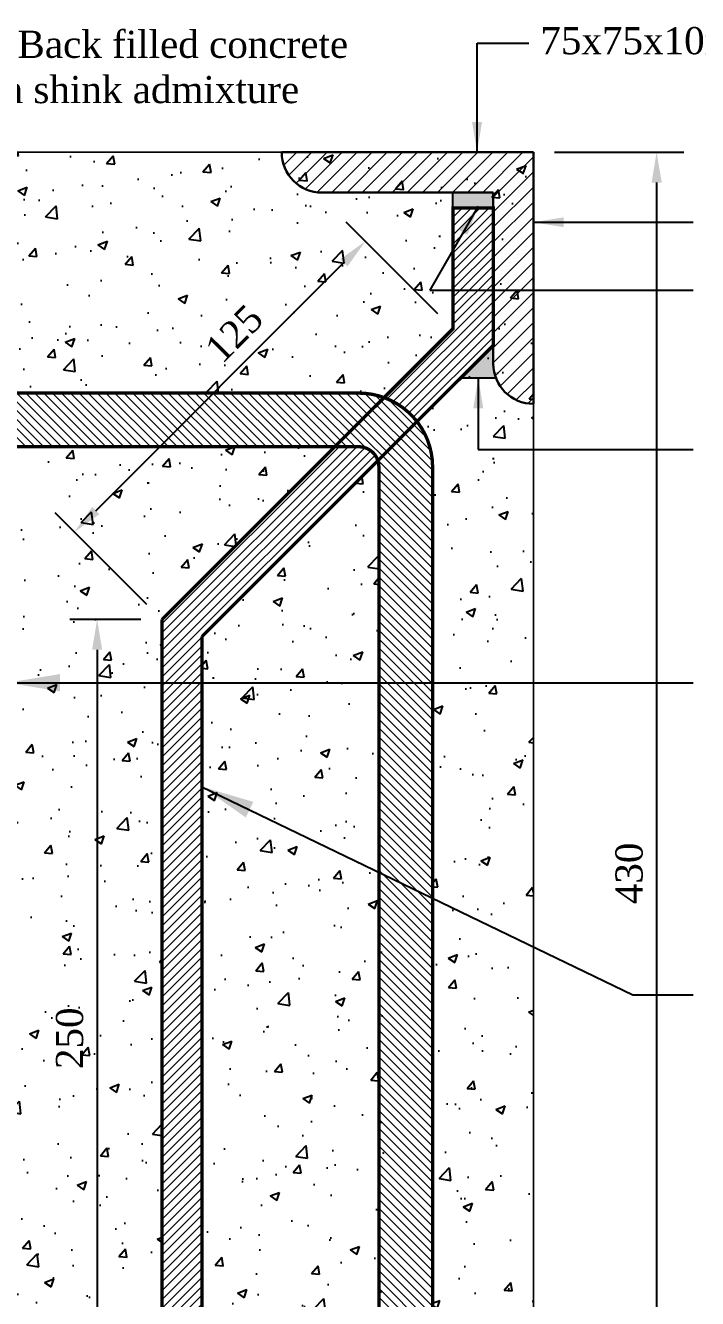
# Model space of a CAD drawing. Extents: x 25837 to 33401, y -1784 to 3293.
# Drawn here: x 28639 to 28839.2, y 2807.9 to 3187.5 of the extents above; entities that cross this region are included whole.
import ezdxf

# ---------------------------------------------------------------- set-up
doc = ezdxf.new("R2010")
doc.units = 0
doc.header["$LTSCALE"] = 200
doc.header["$MEASUREMENT"] = 0
doc.layers.get('Defpoints').update_dxf_attribs({"linetype": 'CONTINUOUS'})
for name, color, linetype, lineweight in [('Ber', 12, 'CONTINUOUS', 25), ('Girder Line', 7, 'CONTINUOUS', 30), ('Hatching', 35, 'CONTINUOUS', 9), ('Line', 6, 'CONTINUOUS', 25)]:
    doc.layers.add(name, color=color, linetype=linetype, lineweight=lineweight)
doc.layers.add('hatch', color=250, linetype='CONTINUOUS')
doc.layers.add('Text', color=7, linetype='CONTINUOUS')
doc.styles.add('dimen_text', font='simplex.shx')
doc.styles.get("Standard").update_dxf_attribs({"font": 'times.ttf'})
doc.dimstyles.new('dim_5', dxfattribs={"dimscale": 45, "dimtxt": 0.18, "dimasz": 0.2, "dimexe": 0.18, "dimexo": 0.14, "dimgap": 0.09, "dimtad": 1, "dimdec": 0, "dimzin": 0, "dimdsep": 46, "dimtxsty": 'dimen_text', "dimcen": 0.09, "dimclrd": 256, "dimclre": 256, "dimclrt": 7, "dimadec": 0, "dimazin": 0, "dimtfac": 1, "dimtdec": 0, "dimtofl": 0, "dimtmove": 0, "dimatfit": 3, "dimfxl": 1, "dimtolj": 1, "dimtzin": 0, "dimarcsym": 0})

# ---------------------------------------------------------------- blocks, each defined once
blk = doc.blocks.new('*D79')
at = {"layer": 'Defpoints', "color": 0, "transparency": 16777216}
for p in [(28679.68, 3010.33), (28660.39, 2760.62), (28679.68, 2760.62)]:
    blk.add_point(p, dxfattribs=at)
at = {"layer": 'hatch', "lineweight": -2, "transparency": 16777216}
for p, q in [((28673.38, 3010.33), (28652.29, 3010.33)), ((28660.39, 3001.33), (28660.39, 2769.62)), ((28673.38, 2760.62), (28652.29, 2760.62))]:
    blk.add_line(p, q, dxfattribs=at)
at = {"layer": 'hatch', "transparency": 16777216}
for points in [[(28658.89, 3001.33), (28661.89, 3001.33), (28660.39, 3010.33)], [(28658.89, 2769.62), (28661.89, 2769.62), (28660.39, 2760.62)]]:
    blk.add_solid(points, dxfattribs=at)
at = {"layer": 'hatch', "color": 7, "transparency": 16777216, "insert": (28652.22, 2885.47), "char_height": 8.1, "attachment_point": 5, "rotation": 90}
blk.add_mtext('\\A1;250', dxfattribs=at)
blk = doc.blocks.new('*D80')
at = {"layer": 'Defpoints', "color": 0, "transparency": 16777216}
for p in [(28740.27, 3123.09), (28766.35, 3097.01), (28679.68, 3010.33)]:
    blk.add_point(p, dxfattribs=at)
at = {"layer": 'hatch', "lineweight": -2, "transparency": 16777216}
for p, q in [((28761.9, 3101.46), (28734.54, 3128.82)), ((28659.96, 3042.78), (28733.91, 3116.73)), ((28675.22, 3014.78), (28647.86, 3042.14))]:
    blk.add_line(p, q, dxfattribs=at)
at = {"layer": 'hatch', "transparency": 16777216}
for points in [[(28732.85, 3117.79), (28734.97, 3115.66), (28740.27, 3123.09)], [(28658.9, 3043.84), (28661.02, 3041.71), (28653.59, 3036.41)]]:
    blk.add_solid(points, dxfattribs=at)
at = {"layer": 'hatch', "color": 7, "transparency": 16777216, "insert": (28701.18, 3095.56), "char_height": 8.1, "attachment_point": 5, "rotation": 45}
blk.add_mtext('\\A1;125', dxfattribs=at)
blk = doc.blocks.new('*D83')
at = {"layer": 'Defpoints', "color": 0, "transparency": 16777216}
for p in [(28790.35, 3149.63), (28791.35, 2719.62), (28827.03, 2719.62)]:
    blk.add_point(p, dxfattribs=at)
at = {"layer": 'hatch', "lineweight": -2, "transparency": 16777216}
for p, q in [((28796.65, 3149.63), (28835.13, 3149.63)), ((28827.03, 3140.63), (28827.03, 2728.62)), ((28797.65, 2719.62), (28835.13, 2719.62))]:
    blk.add_line(p, q, dxfattribs=at)
at = {"layer": 'hatch', "transparency": 16777216}
for points in [[(28825.53, 3140.63), (28828.53, 3140.63), (28827.03, 3149.63)], [(28825.53, 2728.62), (28828.53, 2728.62), (28827.03, 2719.62)]]:
    blk.add_solid(points, dxfattribs=at)
at = {"layer": 'hatch', "color": 7, "transparency": 16777216, "insert": (28818.86, 2934.63), "char_height": 8.1, "attachment_point": 5, "rotation": 90}
blk.add_mtext('\\A1;430', dxfattribs=at)

msp = doc.modelspace()

# ---------------------------------------------------------------- hatches: boundary and pattern name
at = {"layer": 'Hatching', "linetype": 'Continuous', "ltscale": 3}
h = msp.add_hatch(dxfattribs=at)
h.set_pattern_fill('ANSI31', color=256, style=0)
h.set_pattern_definition([(45, (57231.8467, -14200.566), (-2.24506403, 2.24506403), [])])
h.paths.add_polyline_path([(28790.35, 3149.63), (28790.35, 3074.63, -0.414214), (28778.35, 3086.63), (28778.35, 3127.63), (28778.35, 3137.63), (28727.35, 3137.63, -0.414214), (28715.35, 3149.63)])
at = {"layer": 'Hatching', "linetype": 'Continuous'}
h = msp.add_hatch(color=256, dxfattribs=at)
h.paths.add_polyline_path([(28766.35, 3137.63), (28778.35, 3137.63), (28778.35, 3133.04), (28766.35, 3133.04)])
h.paths.add_polyline_path([(28778.35, 3092.04), (28778.35, 3086.63, 0.091975), (28779.15, 3082.33), (28768.64, 3082.33)])
at = {"layer": 'Line'}
h = msp.add_hatch(dxfattribs=at)
h.set_pattern_fill('AR-CONC', color=256, scale=4)
h.set_pattern_definition([(50, (0, 0), (28.690407, -2.510085), [3, -33]), (355, (0, 0), (-5.550053, 30.087685), [2.4, -26.4]), (100.45144, (2.39, -0.21), (23.140354, 27.5776), [2.549608, -28.045684]), (46.1842, (0, 8), (42.689653, -6.62077), [4.5, -49.5]), (96.63564, (3.557, 7.45), (37.38648, 38.964744), [3.824414, -42.06855]), (351.18416, (0, 8), (37.38648, 38.964744), [3.6, -39.6]), (21, (4, 6), (23.876282, -16.104756), [3, -33]), (326, (4, 6), (9.732613, 29.006002), [2.4, -26.4]), (71.45144, (5.99, 4.658), (33.608895, 12.901246), [2.549608, -28.045684]), (37.5, (0, 0), (0.4863942, 13.315754), [0, -26.08, 0, -26.8, 0, -26.5]), (7.5, (0, 0), (10.5227815, 15.7764685), [0, -15.28, 0, -25.48, 0, -10.1]), (327.5, (-8.92, 0), (21.3528974, -0.902195), [0, -10, 0, -31.2, 0, -41.4]), (317.5, (-12.92, 0), (23.327447, 4.004199), [0, -13, 0, -20.72, 0, -29.4])])
edge = h.paths.add_edge_path()
edge.add_line((28679.68, 3010.33), (28731.18, 3061.84))
edge.add_line((28731.18, 3061.84), (28630.14, 3061.84))
edge.add_arc((28603.61, 3047.84), 30, 0, 27.8181, ccw=False)
edge.add_line((28633.61, 3047.84), (28633.61, 2971.84))
edge.add_arc((28603.61, 2971.84), 30, 332.1819, 360, ccw=False)
edge.add_line((28630.14, 2957.84), (28633.61, 2957.84))
edge.add_line((28633.61, 2957.84), (28633.61, 2941.84))
edge.add_line((28633.61, 2941.84), (28489.78, 2941.84))
edge.add_arc((28489.78, 2935.84), 6, 90, 180)
edge.add_line((28483.78, 2935.84), (28483.78, 2720.62))
edge.add_line((28483.78, 2720.62), (28679.68, 2720.62))
edge.add_line((28679.68, 2720.62), (28679.68, 3010.33))
edge = h.paths.add_edge_path(flags=17)
edge.add_line((28744.01, 3057.69), (28691.61, 3005.29))
edge.add_line((28691.61, 3005.29), (28694, 2720.62))
edge.add_line((28694, 2720.62), (28746.69, 2720.62))
edge.add_line((28746.69, 2720.62), (28744.3, 3055.84))
edge.add_arc((28738.3, 3055.84), 6, 0, 17.9738)
edge = h.paths.add_edge_path()
edge.add_line((28745.85, 3076.5), (28766.35, 3097.01))
edge.add_line((28766.35, 3097.01), (28766.35, 3133.04))
edge.add_line((28766.35, 3133.04), (28778.35, 3133.04))
edge.add_line((28778.35, 3133.04), (28778.35, 3092.04))
edge.add_line((28778.35, 3092.04), (28755.66, 3069.35))
edge.add_arc((28738.3, 3055.84), 22, 0, 37.8812, ccw=False)
edge.add_line((28760.3, 3055.84), (28760.3, 2720.62))
edge.add_line((28760.3, 2720.62), (28790.35, 2720.62))
edge.add_line((28790.35, 2720.62), (28790.35, 3149.63))
edge.add_line((28790.35, 3149.63), (28489.85, 3149.63))
edge.add_line((28489.85, 3149.63), (28489.85, 3137.63))
edge.add_line((28489.85, 3137.63), (28489.85, 3099.63))
edge.add_line((28489.85, 3099.63), (28569.85, 3079.63))
edge.add_line((28569.85, 3079.63), (28569.85, 3077.84))
edge.add_line((28569.85, 3077.84), (28738.3, 3077.84))
edge.add_arc((28738.3, 3055.84), 22, 69.9311, 90, ccw=False)
at = {"layer": 'Line', "lineweight": 9}
h = msp.add_hatch(dxfattribs=at)
h.set_pattern_fill('ANSI31', color=8, scale=15)
h.paths.add_polyline_path([(28691.61, 2859.63), (28679.68, 2859.63), (28679.68, 2760.62), (28691.61, 2760.62)])
h.paths.add_polyline_path([(28691.61, 3005.29), (28744.01, 3057.69, 0.325046), (28738.3, 3061.84), (28731.18, 3061.84), (28679.68, 3010.33), (28679.68, 2859.63), (28691.61, 2859.63)])
h.paths.add_polyline_path([(28778.35, 3092.04), (28778.35, 3133.04), (28766.35, 3133.04), (28766.35, 3097.01), (28745.85, 3076.5, -0.140763), (28755.66, 3069.35)])
h = msp.add_hatch(dxfattribs=at)
h.set_pattern_fill('ANSI31', color=8, scale=15, angle=-90)
h.set_pattern_definition([(315, (-914.4674, -18.3073), (1.32582521, 1.32582521), [])])
edge = h.paths.add_edge_path()
edge.add_line((28744.3, 2618.11), (28760.3, 2618.11))
edge.add_line((28760.3, 2618.11), (28760.3, 3055.84))
edge.add_arc((28738.3, 3055.84), 22, 0, 90)
edge.add_line((28738.3, 3077.84), (28517.56, 3077.84))
edge.add_line((28517.56, 3077.84), (28517.56, 3061.84))
edge.add_line((28517.56, 3061.84), (28738.3, 3061.84))
edge.add_arc((28738.3, 3055.84), 6, 0, 90, ccw=False)
edge.add_line((28744.3, 3055.84), (28744.3, 2618.11))

# ---------------------------------------------------------------- linework, layer by layer
at = {"layer": 'Ber', "linetype": 'Continuous', "ltscale": 3}
for p, q in [((28766.35, 3133.04), (28766.35, 3137.63)), ((28779.15, 3082.33), (28768.64, 3082.33))]:
    msp.add_line(p, q, dxfattribs=at)
at = {"layer": 'Girder Line', "linetype": 'Continuous', "ltscale": 3}
for p, q in [((28790.35, 3149.63), (28715.35, 3149.63)), ((28790.35, 3149.63), (28790.35, 3074.63)), ((28778.35, 3137.63), (28727.35, 3137.63)), ((28778.35, 3137.63), (28778.35, 3086.63))]:
    msp.add_line(p, q, dxfattribs=at)
for centre in [(28727.35, 3149.63), (28790.35, 3086.63)]:
    msp.add_arc(centre, 12, 180, 270, dxfattribs=at)
at = {"layer": 'hatch', "color": 5, "lineweight": 30}
for p, q in [((28679.68, 3010.33), (28679.68, 2760.62)), ((28691.61, 3005.29), (28691.61, 2760.62))]:
    msp.add_line(p, q, dxfattribs=at)
at = {"layer": 'hatch'}
msp.add_line((28819.97, 2898.43), (28837.87, 2898.43), dxfattribs=at)
at = {"layer": 'hatch', "color": 12, "const_width": 0.5}
for points in [[(28489.85, 3149.63), (28790.35, 3149.63)], [(28790.35, 3149.63), (28790.35, 2618.11)]]:
    msp.add_lwpolyline(points, dxfattribs=at)
at = {"layer": 'hatch', "color": 5, "lineweight": 30, "const_width": 1}
for points in [[(28679.68, 3010.33), (28766.35, 3097.01), (28766.35, 3133.04), (28778.35, 3133.04), (28778.35, 3092.04), (28691.61, 3005.29)], [(28679.68, 3010.33), (28679.68, 2760.62), (28691.61, 2760.62), (28691.61, 3005.29)]]:
    msp.add_lwpolyline(points, dxfattribs=at)
msp.add_lwpolyline([(28744.3, 2618.11), (28744.3, 3055.84, 0.414214), (28738.3, 3061.84), (28517.56, 3061.84), (28517.56, 3077.84), (28738.3, 3077.84, -0.414214), (28760.3, 3055.84), (28760.3, 2618.11)], format="xyb", dxfattribs=at)

# ---------------------------------------------------------------- texts
at = {"layer": 'Text', "color": 7, "char_height": 8.1, "attachment_point": 7}
for s, insert, width in [('{\\C256;35 MPa Back filled concrete with non shink admixture}', (28595.19, 3164.17), 160.2931), ('\\pt137.7;{\\C256;75x75x10mm Size M.S. Angle}', (28792.4, 3176.2), 171.1242)]:
    msp.add_mtext(s, dxfattribs=dict(at, insert=insert, width=width))

# ---------------------------------------------------------------- dimensions: what is measured, and where the dimension line sits
at = {"layer": 'hatch'}
for base, p1, p2, picture, middle in [((28827.03, 2719.62), (28790.35, 3149.63), (28791.35, 2719.62), '*D83', (28818.86, 2934.63)), ((28660.39, 2760.62), (28679.68, 3010.33), (28679.68, 2760.62), '*D79', (28652.22, 2885.47))]:
    dim = msp.add_linear_dim(base=base, p1=p1, p2=p2, angle=90, dimstyle='dim_5', override={"dimtxsty": 'Standard', "dimfxl": 30, "dimfxlon": 1}, dxfattribs=at)
    dim.commit()
    dim.dimension.update_dxf_attribs({"geometry": picture, "text_midpoint": middle})
dim = msp.add_linear_dim(base=(28740.27, 3123.09), p1=(28679.68, 3010.33), p2=(28766.35, 3097.01), angle=45, text='125', dimstyle='dim_5', override={"dimtxsty": 'Standard', "dimfxl": 30, "dimfxlon": 1}, dxfattribs=at)
dim.commit()
dim.dimension.update_dxf_attribs({"geometry": '*D80', "text_midpoint": (28706.96, 3089.78), "dimtype": 161})

# ---------------------------------------------------------------- leaders
for points, override in [([(28773.55, 3149.63), (28773.55, 3182.16), (28788.98, 3182.16)], {"dimtad": 0, "dimfxl": 30, "dimfxlon": 1}), ([(28773.9, 3133.57), (28759.5, 3108.54), (28837.87, 3108.54)], {"dimtad": 0, "dimfxl": 30, "dimfxlon": 1}), ([(28790.35, 3128.77), (28837.87, 3128.77)], {"dimasz": 0.2, "dimtad": 0, "dimfxl": 30, "dimfxlon": 1}), ([(28773.9, 3082.33), (28773.9, 3061.03), (28837.87, 3061.03)], {"dimtad": 0, "dimfxl": 30, "dimfxlon": 1}), ([(28633.61, 2991.48), (28837.87, 2991.48)], {"dimasz": 0.35, "dimtad": 0, "dimfxl": 30, "dimfxlon": 1}), ([(28691.61, 2960.48), (28819.97, 2898.43)], {"dimasz": 0.35, "dimtad": 0, "dimfxl": 30, "dimfxlon": 1})]:
    msp.add_leader(points, dimstyle='dim_5', override=override, dxfattribs=at)

doc.saveas('drawing.dxf')
